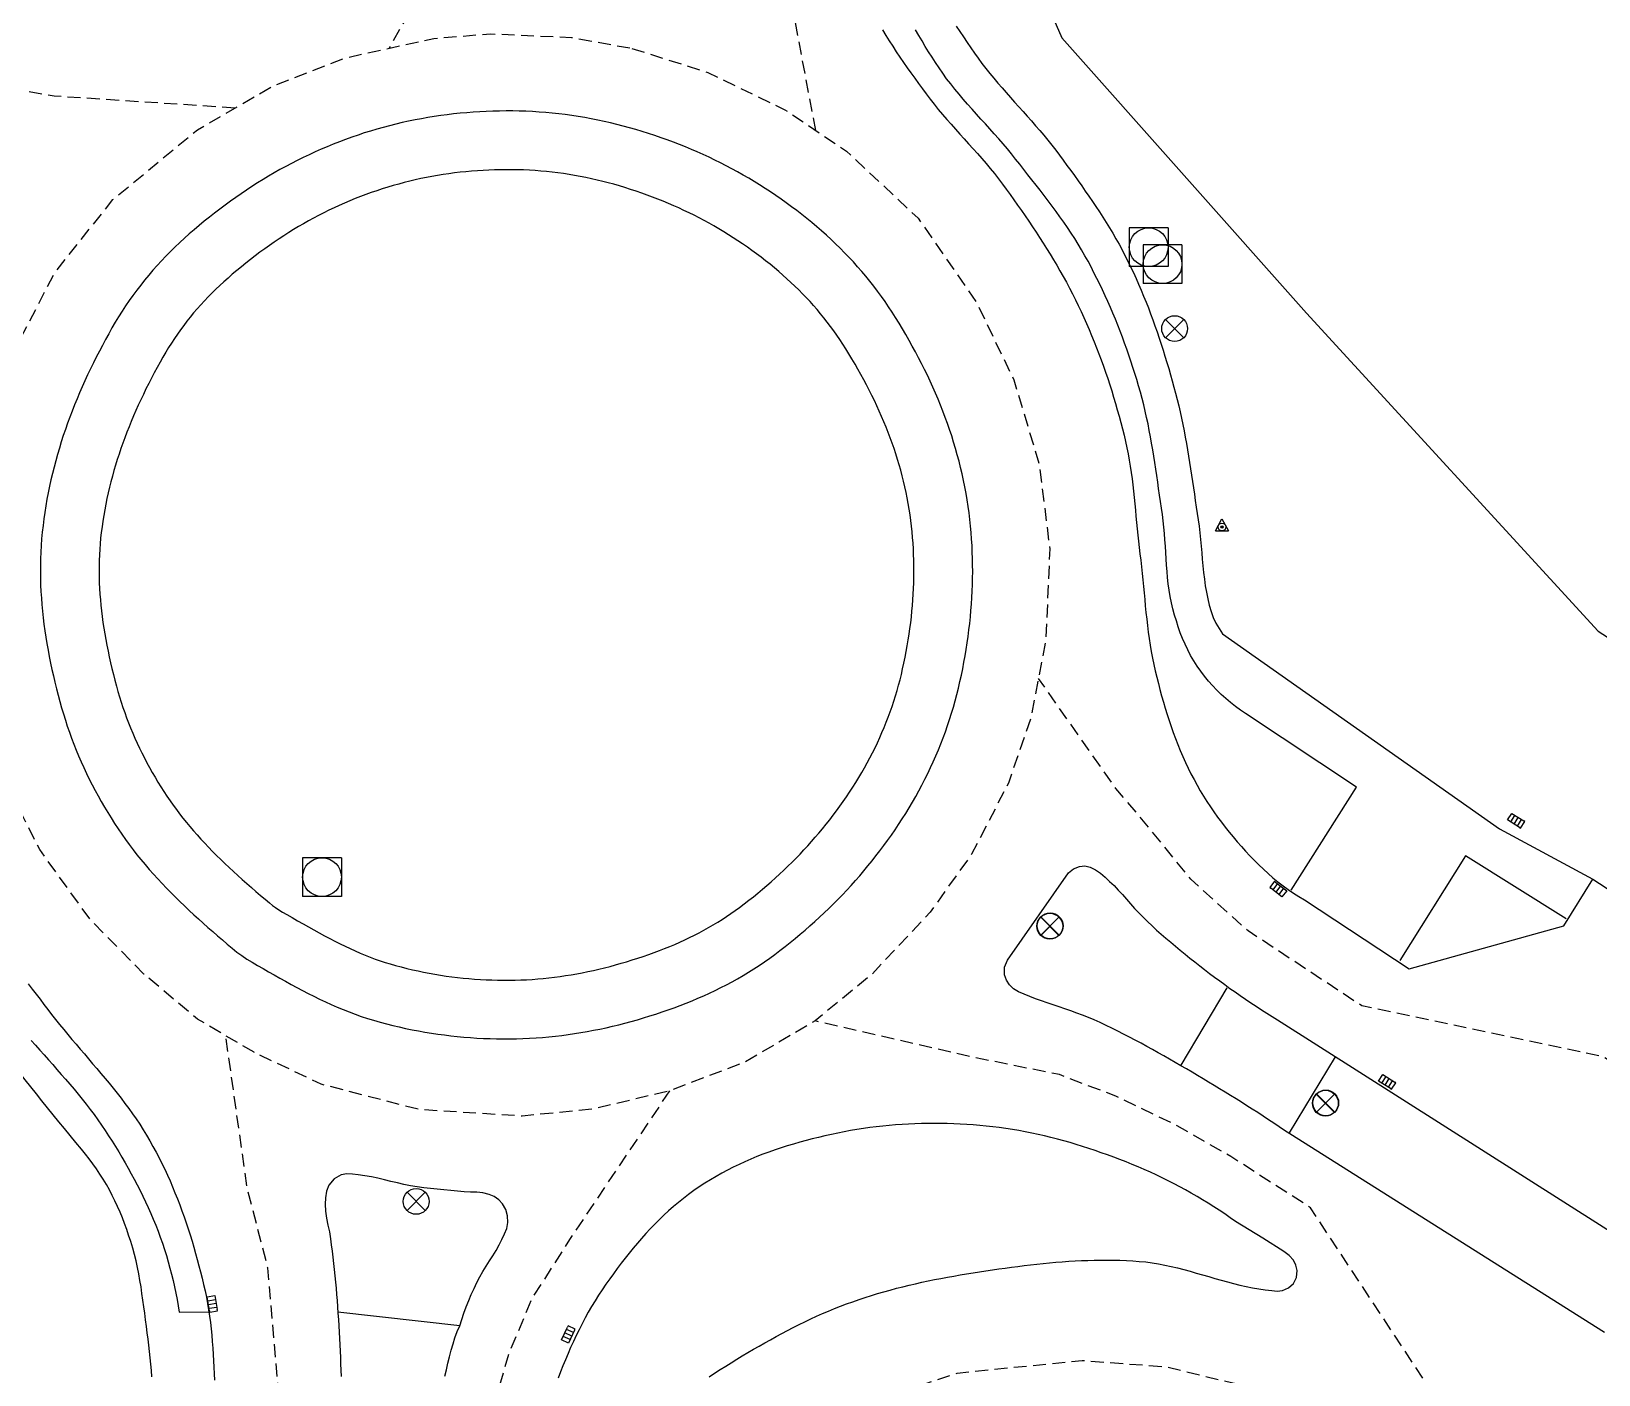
# Model space of a CAD drawing. Header units: millimetres. Extents: x 146603 to 147000, y 145000 to 146000.
# Drawn here: x 146649.7 to 146710.5, y 145551.4 to 145603.4 of the extents above; entities that cross this region are included whole.
import ezdxf

# ---------------------------------------------------------------- set-up
doc = ezdxf.new("R2010")
doc.units = ezdxf.units.MM
doc.linetypes.add('DASHED', pattern=[0.75, 0.5, -0.25])
doc.layers.get('0').update_dxf_attribs({"linetype": 'CONTINUOUS'})
for name, color, linetype in [('W0001', 6, 'DASHED'), ('W0008', 7, 'CONTINUOUS'), ('W0302', 3, 'CONTINUOUS'), ('W0400', 7, 'CONTINUOUS'), ('W0420', 7, 'CONTINUOUS'), ('W0469', 7, 'CONTINUOUS'), ('W0851', 7, 'CONTINUOUS')]:
    doc.layers.add(name, color=color, linetype=linetype)

# ---------------------------------------------------------------- blocks, each defined once
blk = doc.blocks.new('T851')
for p, q in [((-0.25, -0.15), (0, 0.317)), ((0, 0.317), (0.25, -0.15)), ((-0.25, -0.15), (0.25, -0.15))]:
    blk.add_line(p, q)
for major_axis in [(-0.106, 0.106), (-0.0354, 0.0354), (-0.0236, 0.0236)]:
    blk.add_ellipse((0, 0), major_axis=major_axis, ratio=1, start_param=3.926991, end_param=10.210176)
blk = doc.blocks.new('T400')
for p, q in [((-0.15, 0.3), (0.15, 0.3)), ((-0.15, -0.25), (-0.15, 0.3)), ((-0.15, 0.15), (0.15, 0.15)), ((-0.15, 0), (0.15, 0)), ((0.15, 0.3), (0.15, -0.25)), ((-0.15, -0.15), (0.15, -0.15)), ((-0.15, -0.25), (-0.15, -0.3)), ((-0.15, -0.3), (0.15, -0.3)), ((0.15, -0.3), (0.15, -0.25))]:
    blk.add_line(p, q)
blk = doc.blocks.new('T420')
for p, q in [((0.75, 0.75), (-0.75, 0.75)), ((-0.75, 0.75), (-0.75, -0.75)), ((0.75, 0.75), (0.75, -0.75)), ((0.75, -0.75), (-0.75, -0.75))]:
    blk.add_line(p, q)
blk.add_ellipse((0, 0), major_axis=(-0.53, 0.53), ratio=1, start_param=3.926991, end_param=10.210176)
blk = doc.blocks.new('T469')
at = {"color": 0, "linetype": 'Continuous', "flags": 128}
for points in [[(-0.354, 0.354), (0.354, -0.354)], [(-0.354, -0.354), (0.354, 0.354)]]:
    blk.add_lwpolyline(points, dxfattribs=at)
at = {"color": 0, "linetype": 'Continuous'}
blk.add_circle((0, 0), 0.5, dxfattribs=at)

msp = doc.modelspace()

# ---------------------------------------------------------------- linework, layer by layer
at = {"layer": 'W0001', "flags": 128}
for points in [[(146680.129, 145599.555), (146678.938, 145605.894), (146678.235, 145610.05), (146678.175, 145612.364), (146678.394, 145618.23), (146678.705, 145624.21), (146679.028, 145630.624), (146679.51, 145640.338), (146679.479, 145642.802), (146675.957, 145651.298), (146672.319, 145643.647), (146671.888, 145640.508), (146671.113, 145635.133), (146670.141, 145630.062), (146668.648, 145623.902)], [(146657.638, 145600.426), (146650.639, 145600.885), (146648.281, 145601.297), (146645.256, 145602.294), (146642.73, 145603.38), (146640.3, 145604.698), (146637.149, 145606.628), (146633.105, 145614.147), (146640.143, 145613.129), (146643.257, 145612.071), (146646.388, 145611.658), (146649.872, 145611.849), (146652.972, 145612.559), (146655.776, 145613.618), (146659.253, 145615.578), (146662.251, 145617.886), (146664.157, 145619.741), (146668.648, 145623.902), (146670.247, 145618.997), (146669.868, 145615.769), (146669.056, 145612.809), (146668.04, 145610.271), (146666.526, 145607.94), (146663.605, 145602.742)], [(146714.899, 145560.923), (146710.601, 145563.687), (146701.279, 145565.646), (146696.877, 145568.55), (146694.651, 145570.55), (146693.111, 145572.459), (146691.754, 145574.069), (146688.753, 145578.331)], [(146674.465, 145562.351), (146670.592, 145556.592), (146669.133, 145554.305), (146668.238, 145552.173), (146667.609, 145550.028), (146667.132, 145547.479), (146667.183, 145544.827), (146669.428, 145541.384), (146673.428, 145544.455), (146677.368, 145547.73), (146681.343, 145549.995), (146685.602, 145551.424), (146690.447, 145551.912), (146693.706, 145551.666), (146696.858, 145550.901), (146704.353, 145550.141), (146699.293, 145557.827), (146696.208, 145559.809), (146694.125, 145561.003), (146691.755, 145562.147), (146689.564, 145562.982), (146686.33, 145563.633), (146680.102, 145565.062)], [(146669.428, 145541.384), (146667.728, 145536.67), (146666.693, 145532.256), (146665.911, 145527.554), (146665.298, 145524.491), (146661.769, 145520.03), (146658.501, 145524.563), (146658.141, 145528.014), (146658.586, 145534.961), (146658.968, 145540.943), (146659.304, 145546.599), (146659.314, 145550.803), (146658.909, 145555.501), (146658.111, 145558.591), (146657.278, 145564.49)]]:
    msp.add_lwpolyline(points, dxfattribs=at)
msp.add_lwpolyline([(146673.009, 145602.736), (146675.95, 145601.804), (146678.933, 145600.36), (146681.325, 145598.75), (146684.093, 145596.157), (146686.356, 145592.903), (146687.799, 145589.9), (146688.789, 145586.618), (146689.192, 145583.346), (146689.041, 145579.84), (146688.465, 145576.822), (146687.595, 145574.279), (146686.165, 145571.522), (146684.559, 145569.271), (146682.31, 145566.878), (146680.102, 145565.062), (146677.41, 145563.48), (146674.465, 145562.351), (146671.529, 145561.651), (146668.753, 145561.377), (146664.775, 145561.626), (146660.979, 145562.611), (146658.373, 145563.847), (146656.184, 145565.134), (146654.11, 145566.879), (146652.052, 145568.964), (146650.072, 145571.699), (146648.764, 145574.291), (146647.814, 145577.196), (146647.181, 145580.785), (146647.187, 145584.296), (146647.8, 145587.551), (146648.918, 145590.707), (146650.659, 145594.047), (146652.909, 145596.878), (146656.18, 145599.583), (146659.097, 145601.27), (146661.874, 145602.361), (146665.336, 145603.123), (146667.533, 145603.301), (146670.671, 145603.162)], close=True, dxfattribs=at)
at = {"layer": 'W0008', "flags": 128}
for points in [[(146682.711, 145603.454), (146682.841, 145603.24), (146682.974, 145603.027), (146683.109, 145602.817), (146683.247, 145602.607), (146683.386, 145602.399), (146683.528, 145602.193), (146683.671, 145601.987), (146683.816, 145601.783), (146683.962, 145601.579), (146684.11, 145601.377), (146684.259, 145601.175), (146684.409, 145600.974), (146684.56, 145600.774), (146684.715, 145600.572), (146684.874, 145600.374), (146685.037, 145600.179), (146685.202, 145599.985), (146685.37, 145599.794), (146685.539, 145599.605), (146685.71, 145599.416), (146685.881, 145599.227), (146686.052, 145599.039), (146686.222, 145598.851), (146686.392, 145598.661), (146686.56, 145598.471), (146686.726, 145598.278), (146686.89, 145598.084), (146687.051, 145597.886), (146687.207, 145597.686), (146687.36, 145597.482), (146687.509, 145597.278), (146687.657, 145597.073), (146687.804, 145596.867), (146687.95, 145596.661), (146688.095, 145596.454), (146688.239, 145596.247), (146688.382, 145596.038), (146688.523, 145595.829), (146688.662, 145595.619), (146688.8, 145595.407), (146688.937, 145595.195), (146689.071, 145594.982), (146689.204, 145594.767), (146689.334, 145594.551), (146689.463, 145594.334), (146689.589, 145594.115), (146689.713, 145593.896), (146689.835, 145593.674), (146689.954, 145593.451), (146690.07, 145593.226), (146690.184, 145593), (146690.295, 145592.772), (146690.404, 145592.541), (146690.51, 145592.31), (146690.613, 145592.077), (146690.715, 145591.844), (146690.813, 145591.61), (146690.909, 145591.375), (146691.003, 145591.139), (146691.094, 145590.903), (146691.183, 145590.665), (146691.27, 145590.427), (146691.354, 145590.188), (146691.436, 145589.948), (146691.515, 145589.707), (146691.592, 145589.465), (146691.667, 145589.223), (146691.739, 145588.98), (146691.81, 145588.736), (146691.878, 145588.491), (146691.944, 145588.246), (146692.007, 145587.999), (146692.069, 145587.752), (146692.128, 145587.505), (146692.182, 145587.266), (146692.23, 145587.027), (146692.273, 145586.787), (146692.312, 145586.547), (146692.348, 145586.306), (146692.38, 145586.064), (146692.409, 145585.823), (146692.436, 145585.581), (146692.461, 145585.339), (146692.485, 145585.096), (146692.508, 145584.854), (146692.53, 145584.612), (146692.553, 145584.369), (146692.576, 145584.127), (146692.6, 145583.884), (146692.625, 145583.642), (146692.653, 145583.4), (146692.683, 145583.159), (146692.714, 145582.907), (146692.743, 145582.654), (146692.77, 145582.401), (146692.795, 145582.148), (146692.82, 145581.895), (146692.844, 145581.642), (146692.869, 145581.389), (146692.893, 145581.136), (146692.919, 145580.883), (146692.947, 145580.63), (146692.976, 145580.377), (146693.008, 145580.125), (146693.043, 145579.873), (146693.081, 145579.622), (146693.123, 145579.371), (146693.17, 145579.121), (146693.221, 145578.871), (146693.278, 145578.623), (146693.338, 145578.38), (146693.399, 145578.138), (146693.462, 145577.896), (146693.527, 145577.656), (146693.594, 145577.416), (146693.664, 145577.177), (146693.737, 145576.939), (146693.813, 145576.702), (146693.892, 145576.467), (146693.974, 145576.232), (146694.06, 145575.999), (146694.15, 145575.767), (146694.243, 145575.537), (146694.341, 145575.308), (146694.444, 145575.08), (146694.551, 145574.855), (146694.663, 145574.631), (146694.78, 145574.409), (146694.899, 145574.193), (146695.023, 145573.981), (146695.15, 145573.771), (146695.281, 145573.565), (146695.415, 145573.361), (146695.553, 145573.16), (146695.695, 145572.961), (146695.84, 145572.765), (146695.989, 145572.572), (146696.14, 145572.381), (146696.295, 145572.193), (146696.453, 145572.006), (146696.615, 145571.823), (146696.779, 145571.641), (146696.946, 145571.462), (146697.115, 145571.285), (146697.288, 145571.11), (146697.467, 145570.936), (146697.65, 145570.768), (146697.838, 145570.606), (146698.031, 145570.45), (146698.228, 145570.3), (146698.429, 145570.156), (146698.635, 145570.018), (146698.846, 145569.885), (146699.061, 145569.759), (146703.117, 145567.085), (146709.103, 145568.745), (146710.23, 145570.559), (146717.51, 145565.818)], [(146698.539, 145570.127), (146701.075, 145574.124), (146696.777, 145576.968), (146696.576, 145577.104), (146696.381, 145577.247), (146696.193, 145577.395), (146696.01, 145577.549), (146695.833, 145577.71), (146695.663, 145577.877), (146695.498, 145578.051), (146695.34, 145578.23), (146695.188, 145578.416), (146695.042, 145578.608), (146694.901, 145578.806), (146694.769, 145579.011), (146694.647, 145579.22), (146694.535, 145579.434), (146694.431, 145579.652), (146694.337, 145579.873), (146694.25, 145580.098), (146694.17, 145580.325), (146694.096, 145580.555), (146694.027, 145580.787), (146693.964, 145581.022), (146693.906, 145581.262), (146693.858, 145581.504), (146693.818, 145581.746), (146693.785, 145581.99), (146693.758, 145582.234), (146693.736, 145582.478), (146693.718, 145582.723), (146693.701, 145582.968), (146693.686, 145583.213), (146693.671, 145583.458), (146693.655, 145583.704), (146693.637, 145583.948), (146693.615, 145584.193), (146693.588, 145584.437), (146693.555, 145584.68), (146693.518, 145584.931), (146693.482, 145585.182), (146693.446, 145585.433), (146693.41, 145585.685), (146693.374, 145585.936), (146693.338, 145586.187), (146693.301, 145586.438), (146693.262, 145586.689), (146693.223, 145586.939), (146693.182, 145587.19), (146693.139, 145587.44), (146693.095, 145587.689), (146693.048, 145587.938), (146692.998, 145588.187), (146692.946, 145588.435), (146692.891, 145588.683), (146692.832, 145588.93), (146692.77, 145589.176), (146692.704, 145589.422), (146692.634, 145589.667), (146692.562, 145589.906), (146692.489, 145590.143), (146692.413, 145590.38), (146692.336, 145590.616), (146692.256, 145590.851), (146692.174, 145591.086), (146692.091, 145591.319), (146692.005, 145591.552), (146691.916, 145591.783), (146691.826, 145592.014), (146691.733, 145592.244), (146691.638, 145592.473), (146691.541, 145592.701), (146691.441, 145592.928), (146691.339, 145593.154), (146691.235, 145593.379), (146691.128, 145593.603), (146691.018, 145593.825), (146690.906, 145594.047), (146690.792, 145594.268), (146690.675, 145594.488), (146690.555, 145594.706), (146690.428, 145594.93), (146690.296, 145595.151), (146690.161, 145595.368), (146690.022, 145595.583), (146689.88, 145595.796), (146689.735, 145596.007), (146689.588, 145596.216), (146689.438, 145596.423), (146689.285, 145596.628), (146689.132, 145596.833), (146688.976, 145597.036), (146688.82, 145597.238), (146688.662, 145597.44), (146688.504, 145597.641), (146688.346, 145597.843), (146688.187, 145598.044), (146688.029, 145598.245), (146687.872, 145598.447), (146687.713, 145598.648), (146687.55, 145598.846), (146687.384, 145599.042), (146687.215, 145599.235), (146687.045, 145599.427), (146686.873, 145599.618), (146686.701, 145599.808), (146686.528, 145599.998), (146686.355, 145600.188), (146686.183, 145600.378), (146686.013, 145600.57), (146685.844, 145600.763), (146685.678, 145600.959), (146685.515, 145601.157), (146685.356, 145601.358), (146685.2, 145601.562), (146685.049, 145601.77), (146684.904, 145601.983), (146684.768, 145602.189), (146684.634, 145602.396), (146684.503, 145602.605), (146684.373, 145602.814), (146684.245, 145603.024), (146684.12, 145603.236), (146683.996, 145603.448)], [(146685.566, 145603.596), (146685.706, 145603.386), (146685.848, 145603.177), (146685.991, 145602.968), (146686.135, 145602.76), (146686.279, 145602.552), (146686.422, 145602.352), (146686.568, 145602.155), (146686.718, 145601.961), (146686.871, 145601.769), (146687.026, 145601.58), (146687.184, 145601.393), (146687.344, 145601.207), (146687.505, 145601.022), (146687.667, 145600.839), (146687.83, 145600.656), (146687.994, 145600.473), (146688.158, 145600.291), (146688.321, 145600.108), (146688.484, 145599.925), (146688.645, 145599.741), (146688.805, 145599.555), (146688.963, 145599.368), (146689.119, 145599.179), (146689.273, 145598.988), (146689.423, 145598.795), (146689.57, 145598.598), (146689.715, 145598.401), (146689.859, 145598.204), (146690.003, 145598.006), (146690.146, 145597.808), (146690.289, 145597.61), (146690.43, 145597.41), (146690.57, 145597.21), (146690.709, 145597.01), (146690.847, 145596.808), (146690.983, 145596.605), (146691.117, 145596.401), (146691.249, 145596.196), (146691.379, 145595.989), (146691.507, 145595.781), (146691.632, 145595.572), (146691.755, 145595.36), (146691.875, 145595.147), (146691.992, 145594.932), (146692.106, 145594.715), (146692.216, 145594.496), (146692.325, 145594.273), (146692.432, 145594.048), (146692.535, 145593.823), (146692.635, 145593.596), (146692.733, 145593.368), (146692.828, 145593.14), (146692.921, 145592.91), (146693.011, 145592.68), (146693.099, 145592.449), (146693.185, 145592.217), (146693.269, 145591.984), (146693.35, 145591.75), (146693.429, 145591.516), (146693.507, 145591.281), (146693.582, 145591.045), (146693.656, 145590.809), (146693.728, 145590.572), (146693.799, 145590.334), (146693.868, 145590.096), (146693.935, 145589.858), (146694.002, 145589.619), (146694.066, 145589.379), (146694.129, 145589.137), (146694.189, 145588.895), (146694.245, 145588.652), (146694.298, 145588.409), (146694.349, 145588.165), (146694.396, 145587.921), (146694.442, 145587.676), (146694.486, 145587.431), (146694.528, 145587.185), (146694.568, 145586.94), (146694.607, 145586.694), (146694.645, 145586.447), (146694.683, 145586.201), (146694.72, 145585.955), (146694.756, 145585.708), (146694.793, 145585.462), (146694.829, 145585.216), (146694.866, 145584.969), (146694.904, 145584.723), (146694.943, 145584.477), (146694.98, 145584.223), (146695.01, 145583.968), (146695.037, 145583.712), (146695.06, 145583.456), (146695.081, 145583.2), (146695.102, 145582.944), (146695.125, 145582.687), (146695.15, 145582.432), (146695.18, 145582.176), (146695.215, 145581.922), (146695.258, 145581.669), (146695.309, 145581.417), (146695.37, 145581.166), (146695.443, 145580.917), (146695.527, 145580.689), (146695.628, 145580.472), (146695.748, 145580.263), (146695.886, 145580.064), (146706.618, 145572.504), (146710.23, 145570.559)], [(146709.198, 145569.012), (146705.297, 145571.458), (146702.753, 145567.398)], [(146710.674, 145553), (146698.489, 145560.685), (146698.283, 145560.824), (146698.076, 145560.963), (146697.869, 145561.101), (146697.662, 145561.238), (146697.454, 145561.375), (146697.246, 145561.511), (146697.037, 145561.645), (146696.827, 145561.78), (146696.617, 145561.913), (146696.407, 145562.045), (146696.196, 145562.177), (146695.985, 145562.308), (146695.773, 145562.438), (146695.56, 145562.568), (146695.347, 145562.696), (146695.134, 145562.824), (146694.92, 145562.951), (146694.706, 145563.077), (146694.491, 145563.202), (146694.276, 145563.327), (146694.056, 145563.453), (146693.835, 145563.58), (146693.615, 145563.705), (146693.394, 145563.83), (146693.173, 145563.953), (146692.951, 145564.076), (146692.728, 145564.197), (146692.504, 145564.317), (146692.28, 145564.435), (146692.055, 145564.551), (146691.829, 145564.666), (146691.601, 145564.778), (146691.372, 145564.888), (146691.143, 145564.996), (146690.911, 145565.101), (146690.689, 145565.196), (146690.465, 145565.285), (146690.239, 145565.369), (146690.012, 145565.45), (146689.783, 145565.528), (146689.555, 145565.605), (146689.326, 145565.682), (146689.098, 145565.76), (146688.87, 145565.84), (146688.644, 145565.924), (146688.419, 145566.012), (146688.197, 145566.106), (146687.987, 145566.193), (146687.794, 145566.312), (146687.639, 145566.466), (146687.516, 145566.641), (146687.441, 145566.847), (146687.439, 145567.144), (146687.554, 145567.417), (146689.923, 145570.805), (146690.115, 145570.96), (146690.345, 145571.051), (146690.554, 145571.068), (146690.76, 145571.025), (146690.971, 145570.92), (146691.157, 145570.781), (146691.334, 145570.628), (146691.512, 145570.469), (146691.682, 145570.303), (146691.846, 145570.132), (146692.007, 145569.956), (146692.165, 145569.779), (146692.322, 145569.6), (146692.481, 145569.423), (146692.641, 145569.248), (146692.806, 145569.076), (146692.977, 145568.911), (146693.154, 145568.747), (146693.332, 145568.585), (146693.512, 145568.425), (146693.694, 145568.266), (146693.877, 145568.11), (146694.061, 145567.954), (146694.246, 145567.8), (146694.433, 145567.648), (146694.621, 145567.497), (146694.81, 145567.348), (146695, 145567.199), (146695.191, 145567.052), (146695.382, 145566.906), (146695.578, 145566.759), (146695.776, 145566.613), (146695.974, 145566.468), (146696.173, 145566.325), (146696.373, 145566.184), (146696.574, 145566.044), (146696.776, 145565.905), (146696.979, 145565.768), (146697.183, 145565.632), (146697.388, 145565.498), (146697.594, 145565.366), (146697.801, 145565.234), (146698.009, 145565.104), (146712.289, 145556.028)], [(146649.628, 145566.497), (146649.781, 145566.299), (146649.934, 145566.101), (146650.085, 145565.901), (146650.236, 145565.701), (146650.385, 145565.503), (146650.536, 145565.308), (146650.69, 145565.113), (146650.845, 145564.921), (146651.002, 145564.729), (146651.161, 145564.538), (146651.32, 145564.349), (146651.48, 145564.16), (146651.641, 145563.971), (146651.802, 145563.783), (146651.963, 145563.594), (146652.124, 145563.406), (146652.285, 145563.217), (146652.445, 145563.027), (146652.603, 145562.837), (146652.761, 145562.646), (146652.917, 145562.454), (146653.071, 145562.26), (146653.224, 145562.065), (146653.374, 145561.868), (146653.521, 145561.669), (146653.666, 145561.468), (146653.807, 145561.265), (146653.946, 145561.059), (146654.08, 145560.85), (146654.211, 145560.638), (146654.338, 145560.424), (146654.461, 145560.205), (146654.579, 145559.985), (146654.694, 145559.763), (146654.806, 145559.54), (146654.914, 145559.315), (146655.019, 145559.09), (146655.12, 145558.863), (146655.218, 145558.635), (146655.313, 145558.406), (146655.406, 145558.176), (146655.495, 145557.945), (146655.581, 145557.712), (146655.665, 145557.479), (146655.745, 145557.245), (146655.823, 145557.01), (146655.899, 145556.773), (146655.972, 145556.536), (146656.043, 145556.299), (146656.111, 145556.06), (146656.177, 145555.82), (146656.241, 145555.58), (146656.303, 145555.339), (146656.363, 145555.097), (146656.421, 145554.855), (146656.477, 145554.611), (146656.529, 145554.367), (146656.575, 145554.121), (146656.616, 145553.876), (146656.653, 145553.629), (146656.684, 145553.382), (146656.712, 145553.135), (146656.736, 145552.888), (146656.758, 145552.64), (146656.776, 145552.392), (146656.792, 145552.144), (146656.807, 145551.895), (146656.82, 145551.647), (146656.833, 145551.398), (146656.845, 145551.149)], [(146696.057, 145566.348), (146694.269, 145563.343)], [(146649.741, 145564.308), (146649.907, 145564.119), (146650.074, 145563.931), (146650.241, 145563.744), (146650.409, 145563.556), (146650.576, 145563.369), (146650.743, 145563.181), (146650.91, 145562.992), (146651.075, 145562.803), (146651.239, 145562.613), (146651.402, 145562.421), (146651.562, 145562.228), (146651.721, 145562.033), (146651.877, 145561.836), (146652.03, 145561.636), (146652.18, 145561.435), (146652.327, 145561.23), (146652.47, 145561.022), (146652.607, 145560.818), (146652.742, 145560.613), (146652.874, 145560.407), (146653.004, 145560.2), (146653.133, 145559.991), (146653.259, 145559.781), (146653.382, 145559.57), (146653.503, 145559.358), (146653.622, 145559.144), (146653.738, 145558.929), (146653.851, 145558.713), (146653.962, 145558.495), (146654.07, 145558.275), (146654.175, 145558.054), (146654.277, 145557.832), (146654.376, 145557.607), (146654.472, 145557.381), (146654.565, 145557.154), (146654.656, 145556.92), (146654.743, 145556.684), (146654.827, 145556.448), (146654.906, 145556.21), (146654.981, 145555.972), (146655.052, 145555.732), (146655.118, 145555.492), (146655.181, 145555.25), (146655.24, 145555.007), (146655.295, 145554.763), (146655.346, 145554.518), (146655.392, 145554.272), (146655.435, 145554.024), (146655.474, 145553.776), (146656.628, 145553.797)], [(146698.484, 145560.728), (146700.26, 145563.666)], [(146676, 145551.282), (146676.214, 145551.421), (146676.43, 145551.558), (146676.643, 145551.692), (146676.857, 145551.824), (146677.071, 145551.956), (146677.286, 145552.086), (146677.502, 145552.215), (146677.718, 145552.343), (146677.935, 145552.469), (146678.153, 145552.593), (146678.372, 145552.716), (146678.592, 145552.837), (146678.813, 145552.956), (146679.035, 145553.073), (146679.258, 145553.187), (146679.482, 145553.3), (146679.708, 145553.41), (146679.935, 145553.517), (146680.163, 145553.622), (146680.393, 145553.724), (146680.624, 145553.823), (146680.857, 145553.919), (146681.091, 145554.012), (146681.327, 145554.102), (146681.565, 145554.188), (146681.805, 145554.272), (146682.045, 145554.352), (146682.286, 145554.428), (146682.527, 145554.502), (146682.77, 145554.572), (146683.013, 145554.64), (146683.256, 145554.705), (146683.501, 145554.767), (146683.746, 145554.827), (146683.991, 145554.884), (146684.237, 145554.939), (146684.484, 145554.991), (146684.731, 145555.042), (146684.979, 145555.09), (146685.227, 145555.137), (146685.475, 145555.181), (146685.724, 145555.225), (146685.973, 145555.266), (146686.223, 145555.306), (146686.472, 145555.345), (146686.723, 145555.383), (146686.969, 145555.419), (146687.215, 145555.455), (146687.461, 145555.489), (146687.707, 145555.522), (146687.953, 145555.555), (146688.2, 145555.585), (146688.446, 145555.615), (146688.693, 145555.642), (146688.94, 145555.668), (146689.186, 145555.692), (146689.433, 145555.714), (146689.68, 145555.734), (146689.928, 145555.751), (146690.175, 145555.766), (146690.422, 145555.779), (146690.67, 145555.788), (146690.918, 145555.795), (146691.166, 145555.799), (146691.414, 145555.799), (146691.663, 145555.796), (146691.911, 145555.79), (146692.16, 145555.78), (146692.409, 145555.766), (146692.659, 145555.749), (146692.91, 145555.725), (146693.159, 145555.692), (146693.406, 145555.652), (146693.652, 145555.604), (146693.897, 145555.552), (146694.14, 145555.494), (146694.383, 145555.431), (146694.625, 145555.366), (146694.866, 145555.298), (146695.107, 145555.229), (146695.348, 145555.159), (146695.589, 145555.089), (146695.83, 145555.021), (146696.072, 145554.954), (146696.314, 145554.89), (146696.557, 145554.83), (146696.801, 145554.774), (146697.046, 145554.724), (146697.293, 145554.68), (146697.541, 145554.643), (146697.791, 145554.615), (146697.998, 145554.599), (146698.203, 145554.624), (146698.438, 145554.721), (146698.63, 145554.888), (146698.744, 145555.128), (146698.769, 145555.392), (146698.729, 145555.601), (146698.632, 145555.79), (146698.469, 145555.982), (146698.263, 145556.127), (146697.446, 145556.645), (146696.39, 145557.292), (146696.182, 145557.441), (146695.971, 145557.586), (146695.76, 145557.728), (146695.546, 145557.868), (146695.331, 145558.004), (146695.114, 145558.137), (146694.896, 145558.268), (146694.676, 145558.395), (146694.454, 145558.519), (146694.23, 145558.641), (146694.005, 145558.759), (146693.779, 145558.875), (146693.55, 145558.987), (146693.32, 145559.096), (146693.089, 145559.203), (146692.855, 145559.306), (146692.62, 145559.407), (146692.384, 145559.504), (146692.146, 145559.599), (146691.908, 145559.692), (146691.669, 145559.783), (146691.429, 145559.871), (146691.189, 145559.957), (146690.948, 145560.041), (146690.707, 145560.122), (146690.464, 145560.2), (146690.221, 145560.275), (146689.977, 145560.348), (146689.733, 145560.418), (146689.487, 145560.485), (146689.241, 145560.548), (146688.994, 145560.608), (146688.746, 145560.665), (146688.497, 145560.719), (146688.247, 145560.769), (146687.996, 145560.815), (146687.744, 145560.857), (146687.491, 145560.896), (146687.237, 145560.931), (146686.982, 145560.961), (146686.73, 145560.988), (146686.479, 145561.012), (146686.228, 145561.033), (146685.977, 145561.05), (146685.726, 145561.065), (146685.475, 145561.077), (146685.224, 145561.085), (146684.973, 145561.09), (146684.723, 145561.093), (146684.472, 145561.092), (146684.222, 145561.087), (146683.972, 145561.08), (146683.722, 145561.069), (146683.472, 145561.054), (146683.223, 145561.037), (146682.973, 145561.015), (146682.724, 145560.991), (146682.474, 145560.963), (146682.225, 145560.931), (146681.976, 145560.896), (146681.727, 145560.857), (146681.479, 145560.814), (146681.23, 145560.768), (146680.982, 145560.718), (146680.734, 145560.666), (146680.487, 145560.611), (146680.241, 145560.553), (146679.996, 145560.493), (146679.753, 145560.43), (146679.51, 145560.364), (146679.268, 145560.295), (146679.028, 145560.222), (146678.79, 145560.146), (146678.552, 145560.067), (146678.316, 145559.984), (146678.082, 145559.897), (146677.849, 145559.806), (146677.618, 145559.711), (146677.388, 145559.611), (146677.16, 145559.507), (146676.934, 145559.398), (146676.71, 145559.284), (146676.488, 145559.165), (146676.268, 145559.042), (146676.05, 145558.912), (146675.834, 145558.778), (146675.62, 145558.637), (146675.411, 145558.493), (146675.206, 145558.344), (146675.006, 145558.19), (146674.81, 145558.033), (146674.618, 145557.871), (146674.431, 145557.706), (146674.247, 145557.537), (146674.067, 145557.364), (146673.891, 145557.188), (146673.718, 145557.009), (146673.549, 145556.827), (146673.383, 145556.641), (146673.22, 145556.453), (146673.059, 145556.262), (146672.902, 145556.069), (146672.747, 145555.873), (146672.594, 145555.674), (146672.444, 145555.474), (146672.296, 145555.272), (146672.15, 145555.067), (146672.005, 145554.861), (146671.863, 145554.653), (146671.72, 145554.439), (146671.582, 145554.221), (146671.449, 145554.002), (146671.321, 145553.78), (146671.197, 145553.557), (146671.078, 145553.331), (146670.962, 145553.103), (146670.85, 145552.874), (146670.742, 145552.643), (146670.637, 145552.411), (146670.535, 145552.177), (146670.436, 145551.941), (146670.339, 145551.705), (146670.245, 145551.467), (146670.153, 145551.228)], [(146665.77, 145551.3), (146665.826, 145551.553), (146665.884, 145551.804), (146665.946, 145552.055), (146666.012, 145552.305), (146666.082, 145552.554), (146666.157, 145552.793), (146666.244, 145553.027), (146666.342, 145553.258), (146666.421, 145553.503), (146666.505, 145553.747), (146666.594, 145553.989), (146666.689, 145554.228), (146666.789, 145554.466), (146666.894, 145554.702), (146667.004, 145554.935), (146667.115, 145555.149), (146667.236, 145555.358), (146667.362, 145555.562), (146667.492, 145555.766), (146667.621, 145555.969), (146667.747, 145556.175), (146667.866, 145556.384), (146667.974, 145556.6), (146668.077, 145556.81), (146668.167, 145557.025), (146668.209, 145557.257), (146668.193, 145557.513), (146668.125, 145557.754), (146668.001, 145557.979), (146667.852, 145558.138), (146667.675, 145558.257), (146667.476, 145558.345), (146667.239, 145558.406), (146666.998, 145558.428), (146666.756, 145558.435), (146666.514, 145558.449), (146666.253, 145558.475), (146665.992, 145558.498), (146665.731, 145558.52), (146665.47, 145558.543), (146665.209, 145558.569), (146664.949, 145558.598), (146664.689, 145558.634), (146664.434, 145558.678), (146664.181, 145558.73), (146663.928, 145558.788), (146663.676, 145558.848), (146663.424, 145558.909), (146663.172, 145558.966), (146662.918, 145559.019), (146662.663, 145559.062), (146662.405, 145559.095), (146662.188, 145559.123), (146661.97, 145559.136), (146661.752, 145559.097), (146661.477, 145558.941), (146661.274, 145558.7), (146661.177, 145558.463), (146661.138, 145558.215), (146661.128, 145557.961), (146661.141, 145557.69), (146661.181, 145557.422), (146661.237, 145557.157), (146661.293, 145556.893), (146661.338, 145556.626), (146661.368, 145556.387), (146661.398, 145556.147), (146661.426, 145555.908), (146661.453, 145555.668), (146661.479, 145555.428), (146661.504, 145555.189), (146661.527, 145554.949), (146661.55, 145554.708), (146661.57, 145554.468), (146661.59, 145554.228), (146661.608, 145553.987), (146661.625, 145553.747), (146661.641, 145553.501), (146661.655, 145553.256), (146661.67, 145553.011), (146661.683, 145552.766), (146661.695, 145552.52), (146661.707, 145552.275), (146661.718, 145552.029), (146661.728, 145551.784), (146661.737, 145551.539), (146661.746, 145551.293)], [(146661.622, 145553.789), (146666.341, 145553.266)]]:
    msp.add_lwpolyline(points, dxfattribs=at)
for points in [[(146658.722, 145567.091), (146658.939, 145566.968), (146659.156, 145566.844), (146659.374, 145566.722), (146659.592, 145566.6), (146659.81, 145566.48), (146660.029, 145566.361), (146660.249, 145566.244), (146660.471, 145566.13), (146660.693, 145566.017), (146660.916, 145565.908), (146661.141, 145565.801), (146661.368, 145565.698), (146661.596, 145565.598), (146661.826, 145565.502), (146662.058, 145565.41), (146662.292, 145565.322), (146662.528, 145565.239), (146662.766, 145565.161), (146663.007, 145565.089), (146663.254, 145565.019), (146663.501, 145564.953), (146663.749, 145564.891), (146663.997, 145564.832), (146664.245, 145564.776), (146664.494, 145564.724), (146664.743, 145564.676), (146664.993, 145564.631), (146665.243, 145564.59), (146665.494, 145564.552), (146665.745, 145564.518), (146665.997, 145564.487), (146666.248, 145564.46), (146666.501, 145564.436), (146666.754, 145564.416), (146667.007, 145564.399), (146667.26, 145564.386), (146667.515, 145564.376), (146667.769, 145564.37), (146668.024, 145564.367), (146668.279, 145564.368), (146668.535, 145564.372), (146668.791, 145564.379), (146669.043, 145564.391), (146669.295, 145564.405), (146669.545, 145564.424), (146669.795, 145564.446), (146670.044, 145564.472), (146670.293, 145564.501), (146670.54, 145564.534), (146670.787, 145564.57), (146671.034, 145564.609), (146671.279, 145564.652), (146671.525, 145564.699), (146671.769, 145564.748), (146672.013, 145564.801), (146672.256, 145564.856), (146672.498, 145564.915), (146672.74, 145564.977), (146672.982, 145565.042), (146673.223, 145565.11), (146673.463, 145565.181), (146673.702, 145565.255), (146673.941, 145565.331), (146674.18, 145565.411), (146674.418, 145565.493), (146674.651, 145565.576), (146674.882, 145565.662), (146675.112, 145565.752), (146675.34, 145565.844), (146675.566, 145565.939), (146675.791, 145566.037), (146676.014, 145566.139), (146676.236, 145566.244), (146676.455, 145566.352), (146676.673, 145566.464), (146676.889, 145566.579), (146677.103, 145566.698), (146677.316, 145566.821), (146677.526, 145566.948), (146677.734, 145567.078), (146677.94, 145567.213), (146678.144, 145567.351), (146678.345, 145567.494), (146678.545, 145567.641), (146678.745, 145567.794), (146678.943, 145567.948), (146679.14, 145568.104), (146679.334, 145568.262), (146679.526, 145568.422), (146679.716, 145568.584), (146679.904, 145568.747), (146680.09, 145568.913), (146680.274, 145569.081), (146680.456, 145569.251), (146680.635, 145569.423), (146680.813, 145569.597), (146680.988, 145569.773), (146681.161, 145569.951), (146681.332, 145570.132), (146681.5, 145570.314), (146681.667, 145570.499), (146681.831, 145570.685), (146681.992, 145570.874), (146682.152, 145571.065), (146682.309, 145571.259), (146682.463, 145571.454), (146682.616, 145571.652), (146682.766, 145571.852), (146682.913, 145572.055), (146683.058, 145572.26), (146683.201, 145572.467), (146683.341, 145572.676), (146683.48, 145572.889), (146683.615, 145573.104), (146683.747, 145573.32), (146683.876, 145573.538), (146684.002, 145573.757), (146684.124, 145573.978), (146684.242, 145574.2), (146684.357, 145574.423), (146684.469, 145574.648), (146684.577, 145574.875), (146684.682, 145575.103), (146684.783, 145575.332), (146684.881, 145575.563), (146684.975, 145575.796), (146685.065, 145576.03), (146685.152, 145576.265), (146685.235, 145576.502), (146685.315, 145576.741), (146685.391, 145576.981), (146685.463, 145577.223), (146685.532, 145577.467), (146685.597, 145577.712), (146685.658, 145577.958), (146685.715, 145578.207), (146685.769, 145578.457), (146685.82, 145578.707), (146685.869, 145578.957), (146685.914, 145579.207), (146685.956, 145579.457), (146685.995, 145579.708), (146686.031, 145579.958), (146686.063, 145580.209), (146686.093, 145580.46), (146686.119, 145580.71), (146686.142, 145580.961), (146686.161, 145581.212), (146686.178, 145581.464), (146686.191, 145581.715), (146686.2, 145581.966), (146686.206, 145582.218), (146686.208, 145582.469), (146686.207, 145582.721), (146686.202, 145582.973), (146686.194, 145583.225), (146686.182, 145583.477), (146686.166, 145583.729), (146686.147, 145583.981), (146686.124, 145584.234), (146686.097, 145584.486), (146686.066, 145584.739), (146686.031, 145584.992), (146685.993, 145585.245), (146685.95, 145585.498), (146685.903, 145585.751), (146685.852, 145586.003), (146685.798, 145586.254), (146685.74, 145586.503), (146685.678, 145586.751), (146685.612, 145586.997), (146685.543, 145587.242), (146685.47, 145587.485), (146685.394, 145587.727), (146685.314, 145587.967), (146685.231, 145588.206), (146685.145, 145588.444), (146685.055, 145588.681), (146684.962, 145588.916), (146684.866, 145589.15), (146684.767, 145589.383), (146684.665, 145589.614), (146684.56, 145589.845), (146684.452, 145590.074), (146684.341, 145590.302), (146684.227, 145590.529), (146684.11, 145590.754), (146683.991, 145590.979), (146683.869, 145591.203), (146683.745, 145591.425), (146683.618, 145591.647), (146683.488, 145591.867), (146683.357, 145592.087), (146683.222, 145592.306), (146683.089, 145592.516), (146682.953, 145592.723), (146682.814, 145592.927), (146682.671, 145593.129), (146682.525, 145593.327), (146682.376, 145593.523), (146682.224, 145593.716), (146682.069, 145593.907), (146681.911, 145594.094), (146681.75, 145594.279), (146681.586, 145594.462), (146681.419, 145594.641), (146681.249, 145594.818), (146681.076, 145594.993), (146680.9, 145595.164), (146680.722, 145595.334), (146680.54, 145595.5), (146680.356, 145595.665), (146680.169, 145595.827), (146679.979, 145595.986), (146679.787, 145596.143), (146679.59, 145596.299), (146679.392, 145596.452), (146679.191, 145596.603), (146678.99, 145596.751), (146678.786, 145596.895), (146678.581, 145597.037), (146678.375, 145597.176), (146678.167, 145597.313), (146677.957, 145597.446), (146677.746, 145597.576), (146677.533, 145597.704), (146677.318, 145597.829), (146677.102, 145597.951), (146676.884, 145598.07), (146676.664, 145598.186), (146676.443, 145598.3), (146676.221, 145598.41), (146675.996, 145598.518), (146675.77, 145598.622), (146675.543, 145598.724), (146675.314, 145598.823), (146675.083, 145598.919), (146674.851, 145599.013), (146674.617, 145599.103), (146674.381, 145599.191), (146674.139, 145599.277), (146673.896, 145599.36), (146673.653, 145599.44), (146673.409, 145599.517), (146673.164, 145599.59), (146672.919, 145599.66), (146672.673, 145599.727), (146672.427, 145599.79), (146672.18, 145599.85), (146671.932, 145599.906), (146671.684, 145599.959), (146671.435, 145600.008), (146671.185, 145600.054), (146670.934, 145600.096), (146670.683, 145600.135), (146670.431, 145600.169), (146670.179, 145600.2), (146669.926, 145600.228), (146669.672, 145600.251), (146669.417, 145600.271), (146669.162, 145600.287), (146668.906, 145600.299), (146668.649, 145600.307), (146668.392, 145600.311), (146668.136, 145600.311), (146667.88, 145600.308), (146667.625, 145600.302), (146667.37, 145600.293), (146667.116, 145600.28), (146666.863, 145600.264), (146666.61, 145600.244), (146666.358, 145600.222), (146666.106, 145600.195), (146665.855, 145600.166), (146665.605, 145600.132), (146665.355, 145600.096), (146665.106, 145600.056), (146664.857, 145600.012), (146664.609, 145599.965), (146664.361, 145599.914), (146664.115, 145599.86), (146663.868, 145599.802), (146663.623, 145599.741), (146663.378, 145599.676), (146663.133, 145599.608), (146662.889, 145599.535), (146662.646, 145599.46), (146662.404, 145599.38), (146662.162, 145599.297), (146661.92, 145599.21), (146661.68, 145599.119), (146661.441, 145599.025), (146661.205, 145598.928), (146660.97, 145598.828), (146660.737, 145598.725), (146660.506, 145598.618), (146660.277, 145598.508), (146660.05, 145598.396), (146659.824, 145598.28), (146659.6, 145598.161), (146659.378, 145598.04), (146659.158, 145597.915), (146658.94, 145597.787), (146658.723, 145597.657), (146658.508, 145597.524), (146658.295, 145597.388), (146658.083, 145597.249), (146657.873, 145597.107), (146657.665, 145596.963), (146657.458, 145596.815), (146657.253, 145596.666), (146657.049, 145596.513), (146656.847, 145596.358), (146656.647, 145596.2), (146656.448, 145596.04), (146656.25, 145595.877), (146656.054, 145595.712), (146655.864, 145595.548), (146655.677, 145595.381), (146655.494, 145595.211), (146655.313, 145595.039), (146655.136, 145594.864), (146654.961, 145594.687), (146654.79, 145594.507), (146654.622, 145594.324), (146654.458, 145594.139), (146654.296, 145593.95), (146654.138, 145593.759), (146653.984, 145593.565), (146653.833, 145593.368), (146653.685, 145593.169), (146653.541, 145592.966), (146653.4, 145592.761), (146653.263, 145592.552), (146653.13, 145592.341), (146653, 145592.126), (146652.873, 145591.908), (146652.747, 145591.684), (146652.624, 145591.459), (146652.502, 145591.232), (146652.383, 145591.006), (146652.266, 145590.778), (146652.152, 145590.549), (146652.04, 145590.32), (146651.93, 145590.09), (146651.824, 145589.858), (146651.719, 145589.626), (146651.618, 145589.393), (146651.519, 145589.159), (146651.423, 145588.924), (146651.33, 145588.688), (146651.24, 145588.451), (146651.153, 145588.213), (146651.069, 145587.974), (146650.987, 145587.734), (146650.909, 145587.493), (146650.835, 145587.25), (146650.763, 145587.007), (146650.694, 145586.762), (146650.629, 145586.516), (146650.568, 145586.269), (146650.509, 145586.021), (146650.454, 145585.772), (146650.403, 145585.521), (146650.355, 145585.27), (146650.311, 145585.017), (146650.27, 145584.762), (146650.234, 145584.507), (146650.201, 145584.25), (146650.172, 145583.992), (146650.148, 145583.735), (146650.129, 145583.478), (146650.115, 145583.222), (146650.105, 145582.967), (146650.1, 145582.711), (146650.099, 145582.456), (146650.102, 145582.202), (146650.11, 145581.948), (146650.122, 145581.694), (146650.137, 145581.441), (146650.157, 145581.188), (146650.18, 145580.936), (146650.207, 145580.683), (146650.238, 145580.432), (146650.272, 145580.18), (146650.31, 145579.929), (146650.351, 145579.678), (146650.395, 145579.428), (146650.442, 145579.177), (146650.493, 145578.927), (146650.546, 145578.678), (146650.602, 145578.428), (146650.661, 145578.179), (146650.722, 145577.93), (146650.786, 145577.682), (146650.853, 145577.433), (146650.92, 145577.193), (146650.991, 145576.954), (146651.066, 145576.717), (146651.143, 145576.481), (146651.224, 145576.247), (146651.309, 145576.015), (146651.397, 145575.784), (146651.488, 145575.555), (146651.582, 145575.327), (146651.68, 145575.101), (146651.781, 145574.877), (146651.886, 145574.653), (146651.994, 145574.432), (146652.105, 145574.212), (146652.219, 145573.994), (146652.337, 145573.777), (146652.457, 145573.561), (146652.581, 145573.347), (146652.709, 145573.135), (146652.839, 145572.924), (146652.973, 145572.715), (146653.11, 145572.507), (146653.25, 145572.3), (146653.393, 145572.096), (146653.539, 145571.895), (146653.689, 145571.697), (146653.841, 145571.502), (146653.996, 145571.31), (146654.154, 145571.121), (146654.315, 145570.933), (146654.478, 145570.749), (146654.643, 145570.566), (146654.811, 145570.386), (146654.981, 145570.208), (146655.153, 145570.032), (146655.327, 145569.858), (146655.503, 145569.686), (146655.681, 145569.515), (146655.86, 145569.346), (146656.041, 145569.179), (146656.223, 145569.013), (146656.406, 145568.848), (146656.591, 145568.684), (146656.777, 145568.522), (146656.964, 145568.36), (146657.151, 145568.199), (146657.34, 145568.039), (146657.529, 145567.879), (146657.714, 145567.731), (146657.905, 145567.592), (146658.101, 145567.46), (146658.301, 145567.335), (146658.505, 145567.215)], [(146659.85, 145569.066), (146660.064, 145568.944), (146660.276, 145568.823), (146660.486, 145568.705), (146660.694, 145568.589), (146660.899, 145568.476), (146661.104, 145568.365), (146661.306, 145568.258), (146661.507, 145568.154), (146661.706, 145568.053), (146661.904, 145567.956), (146662.101, 145567.863), (146662.296, 145567.774), (146662.49, 145567.689), (146662.683, 145567.608), (146662.876, 145567.532), (146663.067, 145567.46), (146663.258, 145567.393), (146663.449, 145567.331), (146663.645, 145567.271), (146663.856, 145567.212), (146664.073, 145567.154), (146664.29, 145567.099), (146664.507, 145567.047), (146664.725, 145566.999), (146664.943, 145566.953), (146665.161, 145566.911), (146665.379, 145566.872), (146665.598, 145566.836), (146665.817, 145566.803), (146666.037, 145566.773), (146666.257, 145566.746), (146666.477, 145566.722), (146666.698, 145566.701), (146666.919, 145566.683), (146667.141, 145566.669), (146667.363, 145566.657), (146667.586, 145566.649), (146667.809, 145566.643), (146668.033, 145566.641), (146668.257, 145566.641), (146668.482, 145566.645), (146668.707, 145566.652), (146668.926, 145566.661), (146669.144, 145566.674), (146669.361, 145566.69), (146669.578, 145566.71), (146669.794, 145566.732), (146670.011, 145566.757), (146670.227, 145566.786), (146670.442, 145566.817), (146670.658, 145566.852), (146670.873, 145566.89), (146671.089, 145566.93), (146671.304, 145566.974), (146671.519, 145567.02), (146671.733, 145567.069), (146671.948, 145567.122), (146672.163, 145567.177), (146672.377, 145567.234), (146672.592, 145567.295), (146672.806, 145567.358), (146673.021, 145567.424), (146673.236, 145567.493), (146673.45, 145567.564), (146673.664, 145567.638), (146673.87, 145567.712), (146674.074, 145567.788), (146674.275, 145567.866), (146674.474, 145567.946), (146674.67, 145568.029), (146674.865, 145568.114), (146675.057, 145568.201), (146675.246, 145568.291), (146675.433, 145568.383), (146675.618, 145568.478), (146675.801, 145568.576), (146675.981, 145568.676), (146676.159, 145568.779), (146676.335, 145568.885), (146676.508, 145568.993), (146676.679, 145569.105), (146676.847, 145569.22), (146677.014, 145569.338), (146677.182, 145569.462), (146677.359, 145569.596), (146677.538, 145569.735), (146677.715, 145569.876), (146677.889, 145570.018), (146678.062, 145570.161), (146678.232, 145570.306), (146678.401, 145570.453), (146678.567, 145570.601), (146678.731, 145570.751), (146678.893, 145570.903), (146679.053, 145571.056), (146679.211, 145571.211), (146679.366, 145571.367), (146679.52, 145571.525), (146679.671, 145571.685), (146679.82, 145571.846), (146679.968, 145572.01), (146680.112, 145572.175), (146680.255, 145572.342), (146680.396, 145572.51), (146680.534, 145572.681), (146680.671, 145572.853), (146680.805, 145573.028), (146680.937, 145573.204), (146681.067, 145573.382), (146681.195, 145573.562), (146681.32, 145573.744), (146681.443, 145573.928), (146681.565, 145574.115), (146681.683, 145574.303), (146681.799, 145574.492), (146681.911, 145574.682), (146682.02, 145574.872), (146682.126, 145575.064), (146682.228, 145575.256), (146682.328, 145575.45), (146682.425, 145575.644), (146682.518, 145575.839), (146682.608, 145576.036), (146682.695, 145576.234), (146682.779, 145576.432), (146682.86, 145576.632), (146682.938, 145576.833), (146683.013, 145577.035), (146683.084, 145577.239), (146683.152, 145577.444), (146683.218, 145577.65), (146683.28, 145577.857), (146683.338, 145578.066), (146683.394, 145578.276), (146683.446, 145578.487), (146683.496, 145578.703), (146683.544, 145578.925), (146683.59, 145579.15), (146683.633, 145579.374), (146683.674, 145579.597), (146683.711, 145579.821), (146683.746, 145580.044), (146683.778, 145580.266), (146683.807, 145580.489), (146683.833, 145580.71), (146683.856, 145580.932), (146683.876, 145581.153), (146683.893, 145581.374), (146683.908, 145581.595), (146683.919, 145581.815), (146683.927, 145582.035), (146683.932, 145582.255), (146683.934, 145582.475), (146683.933, 145582.695), (146683.929, 145582.914), (146683.922, 145583.133), (146683.912, 145583.352), (146683.898, 145583.571), (146683.881, 145583.79), (146683.861, 145584.009), (146683.838, 145584.227), (146683.811, 145584.446), (146683.781, 145584.665), (146683.747, 145584.884), (146683.711, 145585.102), (146683.67, 145585.321), (146683.627, 145585.538), (146683.58, 145585.753), (146683.53, 145585.968), (146683.476, 145586.182), (146683.419, 145586.394), (146683.36, 145586.606), (146683.296, 145586.817), (146683.23, 145587.027), (146683.161, 145587.237), (146683.088, 145587.445), (146683.013, 145587.653), (146682.934, 145587.86), (146682.853, 145588.067), (146682.768, 145588.273), (146682.681, 145588.478), (146682.59, 145588.683), (146682.497, 145588.887), (146682.401, 145589.091), (146682.302, 145589.295), (146682.2, 145589.498), (146682.096, 145589.7), (146681.989, 145589.902), (146681.879, 145590.104), (146681.766, 145590.305), (146681.651, 145590.506), (146681.533, 145590.706), (146681.413, 145590.906), (146681.293, 145591.102), (146681.178, 145591.283), (146681.064, 145591.457), (146680.946, 145591.63), (146680.826, 145591.799), (146680.703, 145591.967), (146680.578, 145592.132), (146680.449, 145592.295), (146680.318, 145592.456), (146680.184, 145592.615), (146680.048, 145592.772), (146679.908, 145592.927), (146679.766, 145593.079), (146679.621, 145593.23), (146679.474, 145593.379), (146679.323, 145593.526), (146679.17, 145593.671), (146679.014, 145593.815), (146678.855, 145593.956), (146678.694, 145594.096), (146678.53, 145594.234), (146678.362, 145594.371), (146678.189, 145594.508), (146678.013, 145594.644), (146677.837, 145594.777), (146677.659, 145594.907), (146677.48, 145595.034), (146677.299, 145595.159), (146677.117, 145595.282), (146676.934, 145595.402), (146676.75, 145595.519), (146676.564, 145595.634), (146676.376, 145595.746), (146676.188, 145595.856), (146675.998, 145595.963), (146675.806, 145596.068), (146675.614, 145596.17), (146675.419, 145596.269), (146675.223, 145596.366), (146675.026, 145596.461), (146674.828, 145596.553), (146674.627, 145596.643), (146674.426, 145596.73), (146674.222, 145596.815), (146674.017, 145596.897), (146673.811, 145596.977), (146673.603, 145597.054), (146673.388, 145597.131), (146673.172, 145597.205), (146672.957, 145597.275), (146672.741, 145597.343), (146672.525, 145597.408), (146672.309, 145597.47), (146672.093, 145597.528), (146671.877, 145597.584), (146671.66, 145597.636), (146671.444, 145597.686), (146671.227, 145597.732), (146671.009, 145597.775), (146670.792, 145597.814), (146670.574, 145597.851), (146670.356, 145597.884), (146670.137, 145597.915), (146669.919, 145597.941), (146669.699, 145597.965), (146669.48, 145597.985), (146669.259, 145598.002), (146669.039, 145598.016), (146668.817, 145598.026), (146668.596, 145598.033), (146668.372, 145598.037), (146668.146, 145598.037), (146667.92, 145598.035), (146667.694, 145598.029), (146667.47, 145598.021), (146667.246, 145598.01), (146667.023, 145597.996), (146666.8, 145597.979), (146666.579, 145597.958), (146666.358, 145597.935), (146666.138, 145597.909), (146665.919, 145597.88), (146665.7, 145597.848), (146665.483, 145597.813), (146665.265, 145597.775), (146665.049, 145597.734), (146664.833, 145597.69), (146664.618, 145597.643), (146664.403, 145597.592), (146664.189, 145597.539), (146663.976, 145597.482), (146663.763, 145597.423), (146663.551, 145597.36), (146663.339, 145597.294), (146663.128, 145597.224), (146662.917, 145597.152), (146662.707, 145597.076), (146662.497, 145596.997), (146662.289, 145596.915), (146662.083, 145596.831), (146661.878, 145596.743), (146661.675, 145596.653), (146661.473, 145596.56), (146661.273, 145596.464), (146661.074, 145596.366), (146660.876, 145596.264), (146660.68, 145596.16), (146660.485, 145596.053), (146660.292, 145595.944), (146660.1, 145595.831), (146659.909, 145595.717), (146659.719, 145595.599), (146659.53, 145595.479), (146659.343, 145595.356), (146659.157, 145595.23), (146658.972, 145595.102), (146658.788, 145594.971), (146658.605, 145594.837), (146658.423, 145594.701), (146658.242, 145594.562), (146658.062, 145594.421), (146657.884, 145594.277), (146657.706, 145594.131), (146657.531, 145593.984), (146657.366, 145593.841), (146657.206, 145593.697), (146657.049, 145593.552), (146656.895, 145593.406), (146656.744, 145593.257), (146656.596, 145593.107), (146656.452, 145592.955), (146656.31, 145592.801), (146656.172, 145592.644), (146656.036, 145592.486), (146655.904, 145592.326), (146655.775, 145592.164), (146655.649, 145592), (146655.526, 145591.833), (146655.406, 145591.665), (146655.289, 145591.494), (146655.175, 145591.321), (146655.064, 145591.145), (146654.956, 145590.967), (146654.848, 145590.781), (146654.735, 145590.579), (146654.621, 145590.372), (146654.51, 145590.165), (146654.401, 145589.958), (146654.294, 145589.75), (146654.19, 145589.542), (146654.089, 145589.334), (146653.99, 145589.125), (146653.893, 145588.916), (146653.799, 145588.707), (146653.708, 145588.498), (146653.619, 145588.288), (146653.534, 145588.077), (146653.451, 145587.867), (146653.37, 145587.656), (146653.293, 145587.444), (146653.218, 145587.232), (146653.146, 145587.02), (146653.077, 145586.807), (146653.011, 145586.593), (146652.948, 145586.379), (146652.888, 145586.165), (146652.831, 145585.949), (146652.777, 145585.733), (146652.726, 145585.517), (146652.678, 145585.299), (146652.634, 145585.081), (146652.592, 145584.862), (146652.554, 145584.642), (146652.519, 145584.421), (146652.487, 145584.2), (146652.458, 145583.979), (146652.434, 145583.762), (146652.414, 145583.546), (146652.398, 145583.331), (146652.386, 145583.115), (146652.378, 145582.9), (146652.374, 145582.684), (146652.373, 145582.468), (146652.376, 145582.251), (146652.382, 145582.034), (146652.392, 145581.817), (146652.406, 145581.599), (146652.423, 145581.381), (146652.443, 145581.162), (146652.466, 145580.943), (146652.493, 145580.723), (146652.523, 145580.502), (146652.556, 145580.281), (146652.593, 145580.059), (146652.632, 145579.836), (146652.674, 145579.613), (146652.719, 145579.389), (146652.767, 145579.165), (146652.818, 145578.939), (146652.871, 145578.713), (146652.927, 145578.487), (146652.986, 145578.259), (146653.046, 145578.034), (146653.105, 145577.824), (146653.166, 145577.618), (146653.23, 145577.413), (146653.297, 145577.21), (146653.367, 145577.008), (146653.44, 145576.808), (146653.516, 145576.609), (146653.594, 145576.411), (146653.676, 145576.215), (146653.76, 145576.02), (146653.848, 145575.826), (146653.938, 145575.633), (146654.031, 145575.442), (146654.127, 145575.252), (146654.226, 145575.063), (146654.328, 145574.875), (146654.433, 145574.688), (146654.54, 145574.502), (146654.651, 145574.318), (146654.764, 145574.134), (146654.881, 145573.952), (146655, 145573.77), (146655.121, 145573.592), (146655.243, 145573.419), (146655.366, 145573.25), (146655.492, 145573.082), (146655.622, 145572.916), (146655.755, 145572.752), (146655.891, 145572.589), (146656.03, 145572.427), (146656.172, 145572.266), (146656.317, 145572.106), (146656.465, 145571.947), (146656.616, 145571.788), (146656.77, 145571.631), (146656.927, 145571.474), (146657.086, 145571.318), (146657.248, 145571.163), (146657.412, 145571.008), (146657.579, 145570.853), (146657.749, 145570.699), (146657.92, 145570.544), (146658.094, 145570.39), (146658.27, 145570.236), (146658.448, 145570.082), (146658.628, 145569.928), (146658.809, 145569.774), (146658.973, 145569.636), (146659.095, 145569.538), (146659.209, 145569.455), (146659.337, 145569.369), (146659.479, 145569.28), (146659.645, 145569.183)]]:
    msp.add_lwpolyline(points, close=True, dxfattribs=at)
msp.add_lwpolyline([(146654.422, 145551.278), (146654.401, 145551.522), (146654.378, 145551.766), (146654.353, 145552.01), (146654.327, 145552.253), (146654.3, 145552.497), (146654.27, 145552.74), (146654.24, 145552.984), (146654.207, 145553.227), (146654.173, 145553.482), (146654.14, 145553.738), (146654.106, 145553.993), (146654.071, 145554.248), (146654.035, 145554.503), (146653.997, 145554.757), (146653.955, 145555.011), (146653.91, 145555.264), (146653.86, 145555.517), (146653.805, 145555.768), (146653.744, 145556.018), (146653.675, 145556.266), (146653.6, 145556.514), (146653.516, 145556.759, 0.098999), (146651.696, 145560.093, -0.02288), (146644.994, 145568.889)], format="xyb", dxfattribs=at)
at = {"layer": 'W0302', "flags": 128}
msp.add_lwpolyline([(146688.618, 145657.393), (146685.793, 145630.121), (146686.181, 145619.433), (146686.463, 145610.488), (146689.662, 145603.141), (146699.134, 145592.473), (146710.428, 145580.162), (146723.84, 145571.547), (146725.984, 145569.377)], dxfattribs=at)

# ---------------------------------------------------------------- block references
at = {"layer": 'W0400'}
for p, rotation in [((146707.258, 145572.816), 57.57996968472715), ((146698.04, 145570.171), 232.6981766297937), ((146702.262, 145562.701), 57.55888042266862), ((146656.762, 145554.103), 9.491679644721929), ((146670.549, 145552.916), 154.8563851431809)]:
    msp.add_blockref('T400', p, dxfattribs=dict(at, rotation=rotation))
at = {"layer": 'W0420'}
for p in [(146693.024, 145595.034), (146693.563, 145594.378), (146661.007, 145570.636)]:
    msp.add_blockref('T420', p, dxfattribs=at)
at = {"layer": 'W0469'}
for p in [(146694.03, 145591.881), (146689.195, 145568.731), (146689.207, 145568.745), (146699.869, 145561.875), (146699.882, 145561.887), (146664.654, 145558.073)]:
    msp.add_blockref('T469', p, dxfattribs=at)
at = {"layer": 'W0851'}
msp.add_blockref('T851', (146695.863, 145584.196), dxfattribs=at)

doc.saveas('drawing.dxf')
